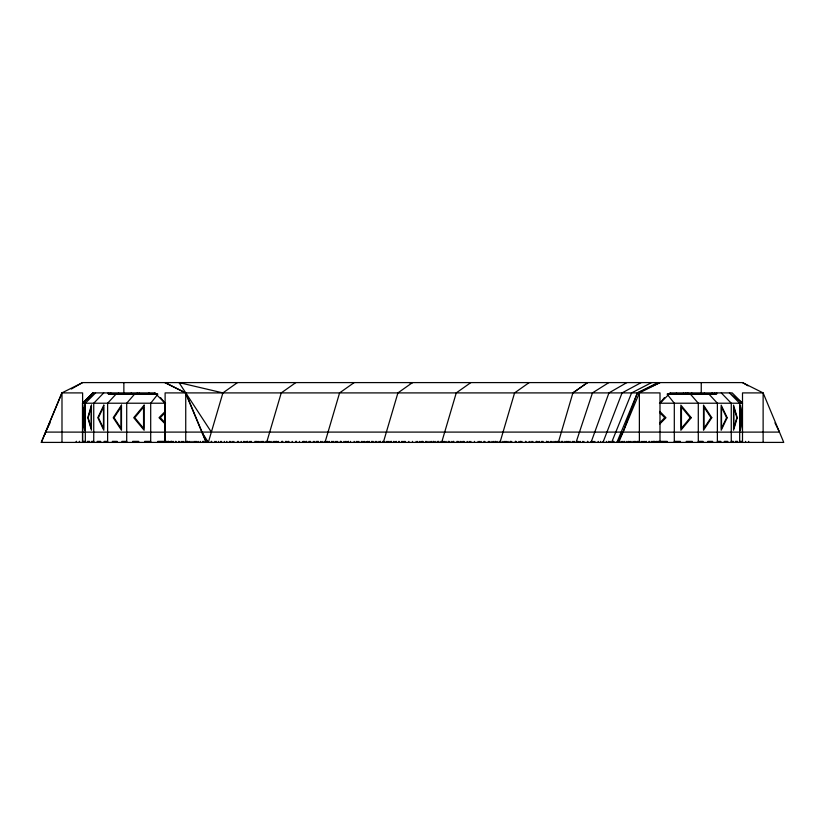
<?xml version="1.0" encoding="UTF-8"?>
<svg xmlns="http://www.w3.org/2000/svg" width="825" height="825" viewBox="0 0 825 825"><rect width="100%" height="100%" fill="white"/><g stroke="black" fill="none" stroke-linecap="round" stroke-linejoin="round"><path stroke-width="1.24" d="M740.52 428.237L741.551 417.656L740.52 407.076M45.241 434.383L45.55 432.094L50.047 422.874M237.487 382.594L222.905 392.906L208.323 442.406L201.836 432.094M266.661 442.406L281.243 392.906L295.824 382.594M324.998 442.406L339.58 392.906L354.162 382.594M383.336 442.406L397.918 392.906L412.5 382.594L410.025 383.151M441.664 442.406L456.256 392.906L470.838 382.594M500.002 442.406L514.583 392.906L529.176 382.594M558.339 442.406L572.89 392.906L587.513 382.594L572.921 392.906M576.056 442.406L592.453 392.906L608.85 382.594M591.04 442.406L608.943 392.906L626.845 382.594M602.972 442.406L622.06 392.906L641.159 382.594M611.634 442.406L631.599 392.906L651.564 382.594M82.613 382.594L61.875 392.906L41.25 442.406L783.75 442.406L763.125 392.906L742.5 382.594L82.5 382.594L71.352 389.039M41.363 442.406L61.988 392.906L61.988 442.406M657.886 382.594L637.395 392.906L623.05 432.094L616.894 442.406L637.395 392.906L660 382.594L639.375 392.906L618.75 442.406L618.75 441.375M664.434 397.598L660 403.219L670.312 392.906M157.4 394.783L150.697 403.219L150.697 442.406M134.846 393.845L126.71 403.219L126.71 442.406M116.304 393.845L107.621 403.219L107.621 442.406M103.723 392.906L93.741 403.219L93.741 442.406M165.196 411.427L159.029 417.698L165.196 423.968M165.464 412.387L160.246 417.698L165.464 422.998M659.536 422.998L664.754 417.698L659.536 412.387M659.804 423.968L665.971 417.698L659.804 411.427M82.613 403.219L92.926 392.906M364.011 442.406L366.496 441.88M61.875 392.906L82.613 392.906L82.613 442.406M155.079 392.906L92.812 392.906L82.5 403.219L82.5 442.406M670.096 392.906L732.188 392.906L742.5 403.219L659.453 403.219M157.699 393.938L108.281 393.938L108.281 392.906M667.26 393.938L716.719 393.938L716.719 392.906M157.699 394.35L108.694 393.938M667.26 394.35L716.265 393.938M165.547 403.219L82.5 403.219L95.566 392.906L85.326 403.219L85.326 442.406M45.664 432.094L165.547 432.176M165.113 432.094L660 432.094M659.453 432.176L779.45 432.094L774.953 422.874M85.326 441.375L84.614 441.375L84.614 442.406M93.741 441.375L91.637 441.375L91.637 442.406M107.621 441.375L104.146 441.375L104.146 442.406M126.71 441.375L121.935 441.375L121.935 442.406M150.697 441.375L144.695 441.375L144.695 442.406M660.072 441.375L667.188 441.375L667.188 442.406M674.303 441.375L680.305 441.375L680.305 442.406M698.29 441.375L703.065 441.375L703.065 442.406M717.379 441.375L720.854 441.375L720.854 442.406M731.259 441.375L733.363 441.375L733.363 442.406M739.674 441.375L740.386 441.375L740.386 442.406M222.905 392.906L179.025 382.594L211.365 432.094M165.113 382.594L185.738 392.906L206.363 442.406M164.887 382.594L185.512 392.906L206.137 442.406M742.5 382.594L748.079 385.822M742.5 403.219L729.434 392.906L739.674 403.219L739.674 442.406M154.801 392.906L165.113 403.219M721.277 392.906L731.259 403.219L731.259 442.406M708.696 393.845L717.379 403.219L717.379 442.406M690.154 393.845L698.29 403.219L698.29 442.406M667.6 394.783L674.303 403.219L674.303 442.406M160.566 397.598L165 403.219L165 442.406M608.438 441.375L608.489 442.406M520.781 441.375L520.822 442.406M438.281 441.375L438.323 442.406M610.118 441.375L610.149 442.406M551.812 442.406L551.781 441.375L551.719 442.406M543.025 441.375L543.056 442.406M493.443 441.375L493.474 442.406M435.105 441.375L435.136 442.406M426.36 441.375L426.391 442.406M376.767 441.375L376.798 442.406M368.022 441.375L368.053 442.406M318.429 441.375L318.46 442.406M309.684 441.375L309.715 442.406M260.092 441.375L260.123 442.406M251.347 441.375L251.377 442.406M193.009 441.375L193.04 442.406M525.938 441.375L525.958 442.406M443.438 441.375L443.458 442.406M613.759 441.375L613.779 442.406M555.421 441.375L555.442 442.406M546.676 441.375L546.686 442.406M497.083 441.375L497.104 442.406M488.338 441.375L488.348 442.406M438.756 441.375L438.766 442.406M430 441.375L430.021 442.406M380.418 441.375L380.428 442.406M371.662 441.375L371.683 442.406M322.08 441.375L322.09 442.406M313.325 441.375L313.345 442.406M263.742 441.375L263.763 442.406M254.987 441.375L255.007 442.406M196.659 441.375L196.67 442.406M763.125 442.406L763.125 392.906L742.5 392.906L742.5 442.406M748.688 441.375L748.688 442.406M745.594 441.375L745.594 442.406M741.799 442.406L741.799 441.375L741.087 441.375L741.087 442.406M737.571 442.406L737.571 441.375L735.467 441.375L735.467 442.406M727.784 442.406L727.784 441.375L724.319 441.375L724.319 442.406M714.656 392.906L714.615 393.938M712.604 442.406L712.604 441.375L707.829 441.375L707.829 442.406M712.15 392.906L712.15 393.938M704.437 392.906L704.437 393.938M701.25 382.594L701.25 392.906M692.288 442.406L692.288 441.375L686.297 441.375L686.297 442.406M691.721 392.906L691.721 393.938M687.844 392.906L687.844 393.938M685.781 392.906L685.781 393.938M683.461 392.906L683.461 393.938M676.479 392.906L676.479 393.938M660 442.406L660 392.906L165.113 392.906L165.113 442.406M659.474 441.375L659.474 442.406M658.938 441.375L658.938 442.406M658.412 441.375L658.412 442.406M657.886 441.375L657.886 442.406M656.906 441.375L656.906 442.406M656.308 441.375L656.308 442.406M654.844 441.375L654.844 442.406M654.72 441.375L654.72 442.406M653.812 441.375L653.812 442.406M653.142 441.375L653.142 442.406M652.957 441.375L652.957 442.406M651.564 441.375L651.564 442.406M649.688 441.375L649.688 442.406M648.966 441.375L648.966 442.406M646.367 441.375L646.367 442.406M645.841 441.375L645.841 442.406M644.531 441.375L644.531 442.406M643.758 441.375L643.758 442.406M642.201 441.375L642.201 442.406M641.159 441.375L641.159 442.406M639.375 392.906L639.375 442.406M638.55 441.375L638.55 442.406M637.581 441.375L637.581 442.406M637.096 441.375L637.096 442.406M635.632 441.375L635.632 442.406M634.219 441.375L634.219 442.406M634.002 441.375L634.002 442.406M631.991 441.375L631.991 442.406M630.424 441.375L630.424 442.406M629.062 441.375L629.062 442.406M628.341 441.375L628.341 442.406M626.845 441.375L626.845 442.406M624.7 441.375L624.7 442.406M623.906 441.375L623.906 442.406M622.349 441.375L622.349 442.406M621.05 441.375L621.05 442.406M617.853 441.375L617.853 442.406M617.409 441.375L617.409 442.406M613.594 441.375L613.594 442.406M613.357 441.375L613.357 442.406M608.85 441.375L608.85 442.406M606.468 441.375L606.468 442.406M603.518 441.375L603.518 442.406M603.281 441.375L603.281 442.406M600.631 441.375L600.631 442.406M598.187 441.375L598.125 442.406M594.804 441.375L594.804 442.406M592.969 441.375L592.969 442.406M592.845 441.375L592.845 442.406M591.154 441.375L591.154 442.406M587.812 441.375L587.812 442.406M587.513 441.375L587.513 442.406M583.863 441.375L583.863 442.406M582.656 441.375L582.656 442.406M580.212 441.375L580.212 442.406M578.758 441.375L578.758 442.406M577.5 441.375L577.5 442.406M577.304 441.375L577.304 442.406M574.386 441.375L574.386 442.406M573.653 441.375L573.653 442.406M572.344 441.375L572.344 442.406M570.013 441.375L570.013 442.406M568.549 441.375L568.549 442.406M567.188 441.375L567.188 442.406M566.363 441.375L566.363 442.406M564.908 441.375L564.908 442.406M562.712 441.375L562.712 442.406M562.031 441.375L562.031 442.406M561.258 441.375L561.258 442.406M559.072 441.375L559.072 442.406M557.607 441.375L557.607 442.406M556.875 441.375L556.875 442.406M553.967 441.375L553.967 442.406M550.316 441.375L550.316 442.406M548.13 441.375L548.13 442.406M546.562 441.375L546.562 442.406M542.303 441.375L542.303 442.406M541.406 441.375L541.406 442.406M539.385 441.375L539.385 442.406M537.921 441.375L537.921 442.406M536.467 441.375L536.467 442.406M536.25 441.375L536.25 442.406M532.816 441.375L532.816 442.406M531.094 441.375L531.094 442.406M529.176 441.375L529.176 442.406M525.525 441.375L525.525 442.406M521.885 441.375L521.885 442.406M520.42 441.375L520.42 442.406M518.966 441.375L518.966 442.406M516.048 441.375L516.048 442.406M515.625 441.375L515.625 442.406M515.316 441.375L515.316 442.406M511.675 441.375L511.675 442.406M510.469 441.375L510.469 442.406M510.211 441.375L510.211 442.406M508.025 441.375L508.025 442.406M506.571 441.375L506.571 442.406M505.312 441.375L505.312 442.406M504.384 441.375L504.384 442.406M502.92 441.375L502.92 442.406M500.734 441.375L500.734 442.406M500.156 441.375L500.156 442.406M499.28 441.375L499.28 442.406M495.629 441.375L495.629 442.406M495 441.375L495 442.406M491.978 441.375L491.978 442.406M489.792 441.375L489.844 442.406M483.966 441.375L483.966 442.406M481.047 441.375L481.047 442.406M479.583 441.375L479.531 442.406M478.129 441.375L478.129 442.406M474.478 441.375L474.375 442.406M470.838 441.375L470.838 442.406M469.219 441.375L469.219 442.406M467.187 441.375L467.187 442.406M464.062 441.375L464.062 442.406M463.547 441.375L463.547 442.406M462.082 441.375L462.082 442.406M460.628 441.375L460.628 442.406M458.906 441.375L458.906 442.406M457.71 441.375L457.71 442.406M456.978 441.375L456.978 442.406M453.75 441.375L453.75 442.406M453.338 441.375L453.338 442.406M451.873 441.375L451.873 442.406M449.687 441.375L449.687 442.406M448.594 441.375L448.594 442.406M448.233 441.375L448.233 442.406M446.047 441.375L446.047 442.406M444.582 441.375L444.582 442.406M442.396 441.375L442.396 442.406M440.942 441.375L440.942 442.406M437.291 441.375L437.291 442.406M433.651 441.375L433.651 442.406M433.125 441.375L433.125 442.406M431.454 441.375L431.454 442.406M427.969 441.375L427.969 442.406M425.628 441.375L425.628 442.406M422.812 441.375L422.812 442.406M422.709 441.375L422.709 442.406M421.255 441.375L421.255 442.406M419.791 441.375L419.791 442.406M417.656 441.375L417.656 442.406M416.151 441.375L416.151 442.406M412.5 441.375L412.5 442.406M408.849 441.375L408.849 442.406M405.209 441.375L405.209 442.406M404.425 441.375L404.425 442.406M403.745 441.375L403.745 442.406M402.291 441.375L402.291 442.406M401.734 441.375L401.734 442.406M399.372 441.375L399.372 442.406M398.64 441.375L398.64 442.406M396.351 441.375L396.351 442.406M395 441.375L395 442.406M393.546 441.375L393.546 442.406M391.349 441.375L391.349 442.406M390.968 441.375L390.968 442.406M389.895 441.375L389.895 442.406M388.276 441.375L388.276 442.406M387.709 441.375L387.709 442.406M386.244 441.375L386.244 442.406M384.058 441.375L384.058 442.406M382.604 441.375L382.604 442.406M380.191 441.375L380.191 442.406M378.953 441.375L378.953 442.406M375.313 441.375L375.313 442.406M373.127 441.375L373.127 442.406M372.261 441.375L372.261 442.406M369.425 441.375L369.425 442.406M367.29 441.375L367.29 442.406M364.32 441.375L364.372 442.406M362.918 441.375L362.918 442.406M361.453 441.375L361.453 442.406M358.844 441.375L358.844 442.406M357.813 441.375L357.813 442.406M356.379 441.375L356.379 442.406M354.162 441.375L354.162 442.406M350.522 441.375L350.522 442.406M348.439 441.375L348.439 442.406M348.253 441.375L348.253 442.406M346.871 441.375L346.871 442.406M345.417 441.375L345.417 442.406M343.953 441.375L343.953 442.406M341.034 441.375L341.034 442.406M340.777 441.375L340.777 442.406M340.312 441.375L340.312 442.406M337.673 441.375L337.673 442.406M336.662 441.375L336.662 442.406M335.208 441.375L335.208 442.406M333.114 441.375L333.114 442.406M333.022 441.375L333.022 442.406M331.557 441.375L331.557 442.406M329.371 441.375L329.371 442.406M327.917 441.375L327.917 442.406M327.092 441.375L327.092 442.406M325.72 441.375L325.72 442.406M325.452 441.375L325.452 442.406M324.266 441.375L324.266 442.406M320.616 441.375L320.616 442.406M317.79 441.375L317.79 442.406M316.975 441.375L316.975 442.406M316.872 441.375L316.872 442.406M314.789 441.375L314.789 442.406M310.53 441.375L310.53 442.406M308.952 441.375L308.952 442.406M306.653 441.375L306.653 442.406M306.034 441.375L306.034 442.406M304.58 441.375L304.58 442.406M303.27 441.375L303.27 442.406M303.115 441.375L303.115 442.406M299.475 441.375L299.475 442.406M296.433 441.375L296.433 442.406M296.01 441.375L296.01 442.406M295.824 441.375L295.824 442.406M292.184 441.375L292.184 442.406M288.75 441.375L288.75 442.406M288.533 441.375L288.533 442.406M287.079 441.375L287.079 442.406M286.213 441.375L286.213 442.406M285.615 441.375L285.615 442.406M282.697 441.375L282.697 442.406M282.016 441.375L282.016 442.406M281.975 441.375L281.975 442.406M278.324 441.375L278.324 442.406M276.87 441.375L276.87 442.406M276.54 441.375L276.54 442.406M275.292 441.375L275.292 442.406M274.684 441.375L274.684 442.406M273.219 441.375L273.219 442.406M271.033 441.375L271.033 442.406M269.579 441.375L269.579 442.406M268.558 441.375L268.558 442.406M267.393 441.375L267.393 442.406M266.857 441.375L266.857 442.406M265.928 441.375L265.928 442.406M262.288 441.375L262.288 442.406M261.834 441.375L261.834 442.406M258.637 441.375L258.637 442.406M257.183 441.375L257.183 442.406M256.451 441.375L256.451 442.406M255.75 441.375L255.75 442.406M250.614 441.375L250.614 442.406M249.666 441.375L249.666 442.406M247.696 441.375L247.696 442.406M247.5 441.375L247.5 442.406M246.242 441.375L246.242 442.406M244.788 441.375L244.788 442.406M243.581 441.375L243.581 442.406M241.137 441.375L241.137 442.406M238.528 441.375L238.528 442.406M237.487 441.375L237.487 442.406M233.846 441.375L233.846 442.406M232.155 441.375L232.155 442.406M230.196 441.375L230.196 442.406M229.556 441.375L229.556 442.406M226.813 441.375L226.813 442.406M224.369 441.375L224.369 442.406M221.482 441.375L221.482 442.406M220.584 441.375L220.584 442.406M218.532 441.375L218.532 442.406M216.15 441.375L216.15 442.406M214.882 441.375L214.882 442.406M211.643 441.375L211.643 442.406M211.241 441.375L211.241 442.406M207.591 441.375L207.591 442.406M207.147 441.375L207.147 442.406M203.95 441.375L203.95 442.406M203.497 441.375L203.497 442.406M202.651 441.375L202.651 442.406M200.3 441.375L200.3 442.406M198.155 441.375L198.155 442.406M195.381 441.375L195.381 442.406M194.576 441.375L194.576 442.406M190.998 441.375L190.998 442.406M189.368 441.375L189.368 442.406M187.904 441.375L187.904 442.406M187.419 441.375L187.419 442.406M187.265 441.375L187.265 442.406M186.45 441.375L186.45 442.406M185.738 392.906L185.738 442.406M183.841 441.375L183.841 442.406M182.799 441.375L182.799 442.406M181.242 441.375L181.242 442.406M179.159 441.375L179.159 442.406M178.633 441.375L178.633 442.406M176.034 441.375L176.034 442.406M175.519 441.375L175.519 442.406M173.436 441.375L173.436 442.406M172.043 441.375L172.043 442.406M171.858 441.375L171.858 442.406M171.301 441.375L171.301 442.406M171.188 441.375L171.188 442.406M170.28 441.375L170.28 442.406M168.207 441.375L168.207 442.406M168.094 441.375L168.094 442.406M167.114 441.375L167.114 442.406M166.588 441.375L166.588 442.406M166.062 441.375L166.062 442.406M165.526 441.375L165.526 442.406M164.928 442.406L164.928 441.375L157.812 441.375L157.812 442.406M148.933 392.906L148.933 393.938M139.332 392.906L139.332 393.938M138.703 442.406L138.703 441.375L132.712 441.375L132.712 442.406M137.27 392.906L137.27 393.938M131.33 392.906L131.33 393.938M123.863 382.594L123.863 392.906M118.532 392.906L118.532 393.938M117.171 442.406L117.171 441.375L112.396 441.375L112.396 442.406M110.767 392.906L110.767 393.938M110.457 392.906L110.457 393.938M110.344 392.906L110.344 393.938M108.395 392.906L108.395 393.938M100.681 442.406L100.681 441.375L97.216 441.375L97.216 442.406M89.533 442.406L89.533 441.375L87.429 441.375L87.429 442.406M83.913 442.406L83.913 441.375L83.201 441.375L83.201 442.406M79.52 441.375L79.52 442.406M79.406 441.375L79.406 442.406M76.426 441.375L76.426 442.406M76.312 441.375L76.312 442.406M91.245 407.086L91.235 428.288L88.151 417.667L91.245 407.086M91.441 405.147L91.441 430.217L87.79 417.667L91.441 405.147M84.552 405.147L83.325 417.656L84.552 430.165L84.552 405.147M84.48 407.076L83.449 417.656L84.48 428.237L84.48 407.076M741.675 417.656L740.448 430.165L740.448 405.147L741.675 417.656M736.849 417.667L733.765 428.288L733.755 407.086L736.849 417.667M737.21 417.667L733.559 430.217L733.559 405.147L737.21 417.667M103.816 405.147L97.804 417.698L103.816 430.238L103.816 405.147M103.486 407.086L98.402 417.698L103.486 428.309L103.486 407.086M726.598 417.698L721.514 428.309L721.514 407.086L726.598 417.698M727.196 417.698L721.184 430.238L721.184 405.147L727.196 417.698M121.481 405.147L113.211 417.698L121.481 430.238L121.481 405.147M121.028 407.086L114.025 417.698L121.028 428.309L121.028 407.086M710.975 417.698L703.972 428.309L703.972 407.086L710.975 417.698M711.789 417.698L703.519 430.238L703.519 405.147L711.789 417.698M144.127 405.147L133.733 417.698L144.127 430.238L144.127 405.147M143.55 407.086L134.764 417.698L143.55 428.309L143.55 407.086M690.236 417.698L681.45 428.309L681.45 407.086L690.236 417.698M691.268 417.698L680.873 430.238L680.873 405.147L691.268 417.698M484.718 442.406L484.688 441.375L484.688 442.406M168.743 442.406L168.743 441.375L168.692 442.406"/></g></svg>
